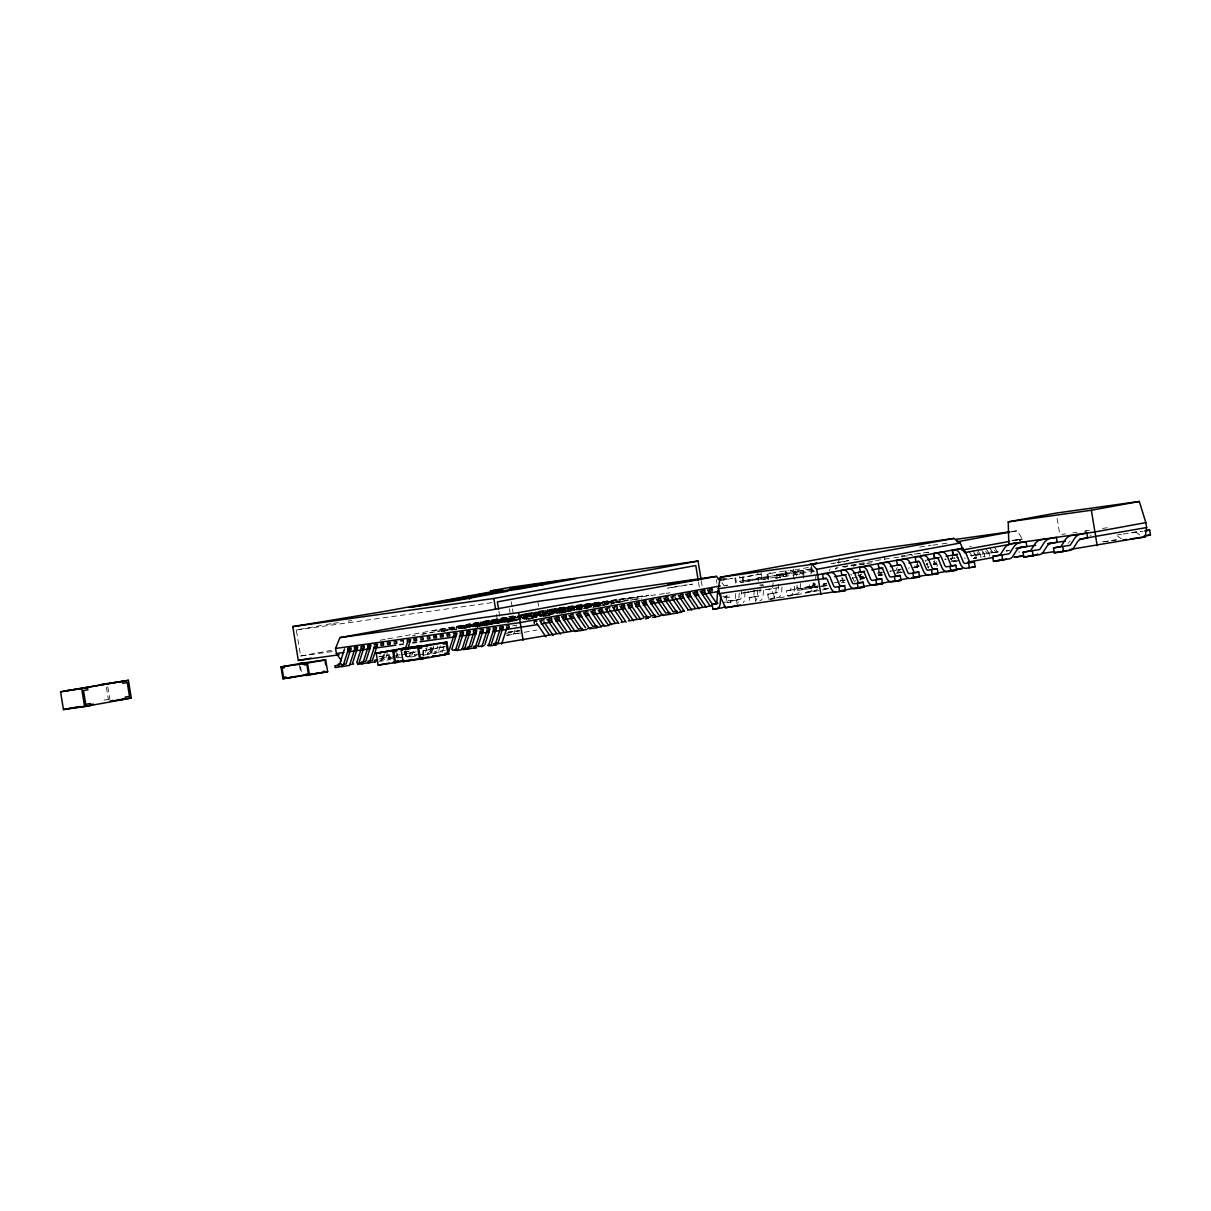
<?xml version="1.0" encoding="UTF-8"?>
<svg xmlns="http://www.w3.org/2000/svg" width="1211" height="1211" viewBox="0 0 1211 1211"><rect width="100%" height="100%" fill="white"/><g stroke="black" fill="none" stroke-linecap="round" stroke-linejoin="round"><path stroke-width="0.75" stroke-dasharray="5 3.75" d="M726.206 600.474L726.539 595.509M735.743 593.526L735.365 598.84A2.634 1.756 79.6 0 1 734.199 600.505L730.672 601.019L740.042 599.43A2.634 1.756 79.6 0 0 741.193 597.78L741.692 590.801M739.24 593.178L738.771 599.808A7.629 5.101 79.6 0 1 738.135 602.563M745.068 592.118L744.614 598.734A7.629 5.101 79.6 0 1 743.357 602.624M754.271 590.135L753.893 595.449A2.634 1.756 79.6 0 1 752.727 597.114L749.2 597.629L750.003 602.548M757.768 589.787L757.299 596.418A7.629 5.101 79.6 0 1 755.679 600.762M760.22 587.411L759.721 594.389A2.634 1.756 79.6 0 1 758.57 596.039L752.47 597.174M763.49 590.378L763.142 595.343A7.629 5.101 79.6 0 1 761.886 599.233M776.175 588.046L775.827 593.012A7.629 5.101 79.6 0 1 773.799 597.78M778.749 584.02L778.249 590.983A2.634 1.756 79.6 0 1 777.099 592.648L767.729 594.238L768.531 599.157L771.891 598.688A7.629 5.101 79.6 0 0 773.36 598.113M782.018 586.987L781.67 591.952A7.629 5.101 79.6 0 1 777.719 597.613L768.531 599.157M794.583 586.321L794.355 589.621A7.629 5.101 79.6 0 1 790.42 595.297L787.059 595.767L786.257 590.847L795.627 589.257A2.634 1.756 79.6 0 0 796.777 587.592L796.823 587.229M800.532 583.596L800.199 588.561A7.629 5.101 79.6 0 1 796.248 594.223L787.059 595.767M813.111 582.915L812.884 586.23A7.629 5.101 79.6 0 1 808.948 591.891L805.587 592.361L804.785 587.441L814.155 585.867A2.634 1.756 79.6 0 0 815.306 584.202L815.911 575.573M773.087 582.809L772.421 592.058A2.634 1.756 79.6 0 1 771.256 593.723L770.998 593.768M790.98 588.304L790.95 588.667A2.634 1.756 79.6 0 1 789.784 590.317L786.257 590.847M809.508 584.913L809.463 585.276A2.634 1.756 79.6 0 1 808.312 586.926L804.785 587.441M838.315 562.994L839.465 558.256M383.524 654.53L382.54 658.012L379.694 658.527M404.413 654.001L405.413 650.519M477.073 627.283L478.073 623.801M484.37 625.951L485.369 622.469M498.962 623.287L499.961 619.805M506.259 621.939L507.258 618.458M513.555 620.607L514.539 617.126M879.807 566.612L878.323 571.531A8.644 6.433 82 0 1 877.188 573.923M918.165 561.238L916.682 566.158A8.644 6.433 82 0 1 915.819 568.126M933.878 563.751L934.862 560.481M951.558 559.709L952.557 556.424M384.901 653.562L382.6 660.722L379.164 661.357M387.384 653.138L385.658 658.512L381.177 659.329L381.465 661.1L389.215 659.798L390.366 656.226M396.406 657.089L397.556 653.501M405.503 655.726L407.229 650.368M409.061 657.013L410.786 651.654M413.269 651.23L412.118 654.803L407.638 655.635L407.925 657.406M422.276 655.166L424.577 648.021M427.059 647.597L425.333 652.956L422.351 653.501M431.192 647.083L428.891 654.243L423.729 655.181M433.674 646.659L431.949 652.033L427.468 652.85L427.771 654.621L435.506 653.319L437.807 646.159M440.289 645.735L438.564 651.109L434.083 651.927L434.386 653.698L436.959 653.335M442.121 652.396L443.847 647.022M927.838 562.964L927.702 563.342A5.661 4.208 82 0 1 927.066 564.568M936.436 561.753L936.3 562.146A5.661 4.208 82 0 1 934.287 564.598L934.15 564.674M877.945 572.531L878.081 572.47A5.661 4.208 82 0 0 879.807 570.653M899.758 569.488L899.894 569.412A5.661 4.208 82 0 0 900.409 569.094M908.356 568.277L908.492 568.216A5.661 4.208 82 0 0 909.234 567.702M916.954 567.081L917.09 567.005A5.661 4.208 82 0 0 918.816 565.189M838.3 567.626L837.936 567.717A6.721 4.995 82 0 0 835.847 569.17M864.079 564.023L863.731 564.114A6.721 4.995 82 0 0 862.61 564.659M813.943 571.062L813.504 571.153A7.644 5.116 79.6 0 0 810.704 573.969M671.969 587.29L667.609 588.183L692.541 584.156L684.276 585.231M332.238 651.563L300.585 655.999L296.332 630.008L322.731 625.179M380.224 640.256L385.794 639.241M387.656 638.893L395.104 637.531M396.966 637.198L512.329 616.051M525.362 613.674L532.795 612.312M456.895 629.538L456.411 626.587L517.112 617.777M300.585 655.999L333.827 649.913M412.421 635.836L415.267 635.306M421.791 634.307L429.224 632.944M429.89 632.763L512.964 617.534M521.835 615.793L527.557 614.87L527.845 616.641L522.758 617.474M489.516 622.257L482.22 623.604L515.553 618.942M500.915 620.289L515.614 617.913M519.776 616.717L514.312 617.716L514.796 620.668M533.491 617.368L533.007 614.416L540.303 613.069L540.787 616.036M441.152 631.355L515.538 617.731M561.253 609.496L558.089 610.072L558.377 611.843M722.861 579.978L731.974 578.313M567.868 608.558L564.704 609.148L564.992 610.919M719.894 580.644L732.64 578.298M471.518 626.299L500.764 620.94M574.483 607.634L571.32 608.225L571.607 609.996M581.098 606.711L577.935 607.286L578.222 609.072M464.403 628.161L467.234 627.646M472.623 626.829L484.082 624.664L483.795 622.878M486.277 624.149L491.378 623.317L491.076 621.546M491.681 623.317L513.615 619.305L513.827 620.622L516.567 620.123M739.543 576.542L739.77 577.859L760.463 574.165L761.371 579.706M474.197 626.602L488.472 624.119M587.713 605.788L584.55 606.363L584.837 608.134M739.77 577.859L760.463 574.165M522.652 618.004L533.627 616.157M581.78 607.332L517.4 616.656M594.329 604.864L591.165 605.439L591.452 607.211M491.03 624.255L500.31 622.545M556.833 611.949L554.35 612.403L554.063 610.632M561.071 611.237L568.368 609.905L568.701 611.873M600.944 603.941L593.178 605.364L593.496 607.332M632.566 598.143L535.05 612.115M478.375 626.587L483.9 625.587M485.732 625.239L493.104 623.892M520.715 618.836L494.936 623.559L502.474 622.53M522.562 618.503L564.901 610.738M607.559 603.017L604.38 603.593L606.968 603.229M570.048 610.102L567.581 610.556L567.278 608.785M611.283 604.44L610.995 602.669L614.159 602.079M768.697 579.479L767.804 573.938L788.482 570.245M576.663 609.178L574.181 609.633L573.893 607.861M620.774 601.156L617.61 601.746L620.199 601.383L620.486 603.154M507.576 622.136L516.885 620.441M524.318 619.063L537.351 616.687M627.389 600.232L624.225 600.807L626.798 600.459M533.506 617.519L537.154 616.853M596.508 606.393L594.026 606.847L593.738 605.076M808.373 567.459L790.162 570.805L792.645 570.457L794.159 579.691M528.48 619.124L533.96 618.125M578.449 609.981L582.097 609.3L576.542 610.087M610.541 604.092L614.189 603.426L610.495 603.941M836.044 562.797L830.579 563.796L833.895 563.327M837.861 562.464L848.79 560.466M595.328 606.999L600.792 606L523.016 616.883M848.457 560.663L837.543 562.661L844.733 561.813M761.098 577.541L739.573 581.341L766.079 577.632M777.19 577.935L776.629 574.544L798.155 570.744L798.367 572.061L777.674 575.755L798.367 572.061M1011.669 531.78L1017.149 530.781L1022.372 539.031L1015.045 540.363M812.233 569.17L799.82 571.304L800.032 572.621L802.53 572.273L803.726 579.66M723.83 585.882L727.493 585.201L723.815 585.715M758.343 581.386L757.783 577.995L784.289 574.286L762.763 578.086L762.975 579.403L783.668 575.725L781.186 576.073L780.974 574.756M800.032 572.621L818.242 569.291M512.753 625.815L516.461 625.148L513.827 633.958L506.304 635.139M775.479 578.207L814.397 571.077M842.659 566.718L857.327 564.023M859.159 563.69L873.827 561.011M875.659 560.678L883.001 559.331M850.864 565.87L852.362 565.598M859.462 564.674L860.96 564.387M760.705 585.882L763.626 585.352M508.242 632.505L519.201 630.507L504.533 632.551M378.771 656.846L381.616 656.332L378.922 656.71M386.067 655.514L388.913 654.984L382.01 656.074L382.298 657.845L389.836 656.68M403.899 652.078L410.801 650.988L407.956 651.503M506.016 633.368L512.919 632.278L510.073 632.793M1015.757 539.955L1017.618 539.637A6.721 4.995 82 0 1 1020.434 540.515M411.71 652.668L404.186 653.849M423.456 650.519L426.302 649.989M433.599 648.657L426.075 649.838L425.772 648.067M440.895 647.325L433.356 648.506L433.069 646.719M379.558 658.845L390.653 656.816M392.5 656.483L416.539 652.078M423.941 650.716L444.27 646.992M507.137 635.472L536.715 630.053M743.342 592.875L748.807 591.876M750.623 591.543L757.904 590.211M757.571 590.408L744.826 592.739L744.614 591.422M392.273 657.588L387.792 658.406L388.08 660.177L390.669 659.813M395.906 657.21L398.888 656.665M1089.34 530.267L1083.043 531.417L1086.645 530.918M770.166 588.955L741.526 593.208M768.016 589.5L771.664 588.834M773.481 588.501L778.945 587.502M418.734 653.879L414.253 654.697L414.54 656.468M445.179 650.186L440.698 651.003L440.986 652.774M410.499 657.043L415.676 656.09M857.963 575.452L860.885 574.877A5.661 4.208 82 0 0 861.384 574.559M959.036 560.36L950.68 561.707L955.055 560.905L954.571 557.953L950.408 558.725L958.552 557.393M882.849 575.043L878.883 575.603L878.399 572.652L881.184 572.137M973.311 558.483L976.217 557.953L975.733 554.986L971.419 555.743A5.661 4.208 82 0 1 970.283 555.395M973.856 554.002A5.661 4.208 82 0 0 976.051 555.092L984.331 553.79L984.815 556.742L980.849 557.302L980.365 554.35M976.202 555.107L984.331 553.79M852.135 578.237L857.615 577.238M859.447 576.905L863.095 576.239M877.703 573.56L883.167 572.561M890.479 571.214L901.423 569.215M914.093 565.946A8.644 6.433 82 0 0 916.288 566.521L919.21 565.991M984.8 553.911L992.929 552.594L984.649 553.896A5.661 4.208 82 0 1 982.212 552.549M990.568 551.081A5.661 4.208 82 0 0 993.247 552.685L997.561 551.944M749.2 597.629L758.313 596.1M767.729 594.238L776.841 592.709M827.991 588.395A7.629 5.101 79.6 0 1 827.476 588.501L824.116 588.97L823.313 584.05L826.22 583.52M839.874 581.068L844.748 580.13A8.644 6.433 82 0 1 844.249 580.266M993.398 552.7L1001.527 551.383M733.942 600.565L739.785 599.49M789.527 590.378L795.37 589.318M798.518 588.879L817.758 586.079L798.518 588.879L797.913 585.185M808.055 586.987L813.898 585.912M827.068 585.17L823.389 585.685L823.177 584.368L825.917 583.869M912.791 567.838L919.543 566.778M936.406 563.584L933.484 564.114L937.45 563.569M1005.963 550.944L1010.125 550.188M727.266 602.745L730.702 602.109M933.953 564.871L936.739 564.371M796.989 585.276L797.822 590.378L827.052 585.019M878.883 575.603L881.805 575.074M821.633 586.714L827.113 585.715M896.079 573.197L904.42 571.834L900.454 572.394A8.644 6.433 82 0 0 900.863 572.213M805.587 592.361L814.776 590.832A7.629 5.101 79.6 0 0 817.47 589.046M824.116 588.97L828.491 588.168M770.135 599.536L777.583 598.173M779.445 597.84L820.392 590.332M822.254 589.999L827.84 588.97M1107.52 541.12L1104.22 541.726A8.25 6.131 82 0 1 1100.103 540.59M674.724 586.805L681.082 585.73M326.243 624.528L331.708 623.68M333.525 623.393L340.806 622.257M348.087 621.137L351.735 620.562M296.332 630.008L491.787 602.654M1011.548 531.568L1017.149 530.781M919.633 547.039L930.805 545.465M932.682 545.207L940.13 544.163M941.991 543.906L947.592 543.118M853.906 559.739L861.142 558.725M721.484 579.07L726.903 578.313M767.804 573.938L770.287 573.59L770.06 572.258M901.347 555.97L905.026 555.455M906.872 555.198L912.413 554.411M914.26 554.154L921.647 553.124M923.478 552.867L929.019 552.095M1012.063 540.469L1022.372 539.031M810.795 568.973L794.84 571.214L795.4 574.604M884.484 559.134L891.977 558.074M893.854 557.817L899.47 557.03M901.347 556.772L908.84 555.713M1102.51 528.42L1107.354 527.739M1061.729 534.399L1065.468 533.869M1072.946 532.825L1076.685 532.31M776.629 574.544L803.135 570.835L804.361 577.98M842.689 566.945L864.836 563.857M866.682 563.599L872.208 562.812M803.559 573.06L800.819 573.484A7.644 5.116 79.6 0 0 798.624 575.164M797.716 574.135L794.976 574.544A7.644 5.116 79.6 0 0 793.568 575.346M762.975 579.403L765.473 579.055M551.096 609.178L648.612 595.207L554.699 608.346L555.425 612.781M782.715 576.784L785.031 576.451M664.4 593.587L538.653 611.298L539.379 615.718M666.262 593.329L669.986 592.815M779.203 577.526L776.448 577.935A7.644 5.116 79.6 0 0 775.963 578.131M521.805 614.34L613.871 601.458L520.034 614.9M554.638 610.42L641.527 598.219M513.918 616.142L506.561 617.171L507.288 621.606M521.29 615.112L600.474 604.032M610.995 602.669L613.583 602.306M515.841 616.187L499.265 618.503L499.749 621.455M517.672 615.93L632.384 599.808M634.231 599.551L641.633 598.506M515.492 616.611L487.866 620.486L488.593 624.906M517.324 616.354L614.371 602.715M616.217 602.442L619.926 601.928M533.007 614.416L610.783 603.532M618.185 602.488L623.741 601.716M515.553 616.914L480.57 621.818L481.236 625.179M608.3 604.35L474.47 623.044L474.954 625.996M599.49 605.803L467.174 624.392L467.658 627.343M601.337 605.545L606.893 604.758M495.511 620.607L498.372 620.214L498.675 621.985M518.944 617.519L557.62 612.1M456.411 626.587L515.719 618.215M522.698 617.307L591.649 607.589M439.729 629.296L517.067 618.473M518.898 618.215L574.695 610.344M473.622 624.619L476.498 624.225L476.786 625.996M522.955 617.898L574.801 610.647M1131.634 532.568L1140.641 531.311M432.433 630.643L515.296 619.033M1117.874 534.778L1121.477 534.278M1123.278 534.021L1143.093 531.251M459.03 627.298L461.906 626.889L462.193 628.66M520.548 618.609L468.808 626.163L520.669 618.912M522.395 618.352L557.59 613.432M559.437 613.175L566.839 612.13L561.404 613.205L560.678 609.708M759.706 585.08L763.021 584.61M975.733 554.986L971.767 555.546L972.251 558.498L976.217 557.953M1006.159 550.733L1008.808 550.369M451.733 628.63L454.609 628.237L454.897 630.008M522.516 618.654L550.294 614.764M493.573 622.817L495.829 622.499L495.526 620.728M542.71 616.066L546.403 615.551M444.452 629.962L447.313 629.569M465.357 627.041L520.897 619.26M522.758 619.003L541.272 616.414M543.118 616.142L548.371 615.597M437.156 631.309L440.017 630.901M459.908 628.115L517.309 620.077M524.726 619.033L533.975 617.746M545.086 616.187L550.642 615.415M429.86 632.642L432.721 632.233M441.364 631.082L470.988 626.935M472.85 626.677L493.21 623.832M504.321 622.272L517.294 620.456M526.543 619.154L534.066 617.973M422.563 633.974L425.439 633.58M528.617 619.048L532.325 618.533M443.332 631.128L450.734 630.083M452.596 629.826L456.29 629.311M463.707 628.267L467.401 627.752M474.818 626.723L484.067 625.421M485.929 625.164L489.622 624.649M508.136 622.045L511.844 621.531M479.056 626.435L475.393 626.95L475.181 625.633M916.288 566.521L918.937 566.158M914.441 567.308L918.165 566.793M933.075 564.704L936.814 564.175M953.587 561.828L957.311 561.314M878.399 572.652L881.048 572.288M895.595 570.245L899.561 569.685L900.045 572.636L897.412 573.015M914.108 567.656L916.757 567.278M1116.224 539.758L1110.82 540.515L1110.29 537.245M1103.872 541.771L1111.426 540.727M1112.879 540.515L1116.481 540.015M722.8 596.69L728.295 595.918L725.556 596.433L725.783 597.75L729.431 597.084L723.936 597.84M859.795 577.556L863.519 577.041M878.429 574.953L882.168 574.438M897.079 572.349L900.802 571.819M845.111 580.205L840.283 580.826A8.644 6.433 82 0 0 843.068 578.298M865.653 577.45L861.687 578.01L861.203 575.058M823.313 584.05L826.583 583.596M859.522 579.161L865.017 578.389M823.177 584.368L826.856 583.853M834.182 582.824L839.692 582.052M860.446 579.146L864.109 578.631M841.282 582.9L844.945 582.385M797.822 590.378L817.985 587.396L814.322 588.062L813.489 582.975M727.841 600.701L730.415 600.338L731.202 604.304M520.215 630.946L513.313 632.036L513.6 633.807L518.278 633.141M724.133 602.382L728.189 601.806L728.477 603.578M814.776 590.832L811.415 591.301L810.613 586.381M796.248 594.223L792.902 594.692L792.085 589.772M440.653 647.158L445.345 646.507M416.16 651.851L411.483 652.502L411.195 650.731M400.008 654.742L396.89 655.181L396.602 653.41M379.8 660.328L417.023 655.121M418.885 654.863L443.075 651.473M103.979 700.094L111.034 699.11M1021.584 539.077L1019.723 539.395L1020.207 542.346M1012.623 540.333L1012.986 540.288A6.721 4.995 82 0 1 1014.228 540.394M969.648 546.343L969.996 546.297A6.721 4.995 82 0 1 971.237 546.418M926.657 552.367L927.02 552.307A6.721 4.995 82 0 1 928.655 552.549M918.059 553.563L918.422 553.518A6.721 4.995 82 0 1 920.844 554.138M997.364 552.14L997.213 552.14A5.661 4.208 82 0 1 994.549 550.536L994.292 550.218M988.766 553.351L988.615 553.336A5.661 4.208 82 0 1 985.951 551.732L985.693 551.414M980.168 554.547L980.017 554.547A5.661 4.208 82 0 1 977.353 552.943L977.095 552.625M954.374 558.165L954.238 558.15A5.661 4.208 82 0 1 952.028 557.06M945.64 559.361L945.791 559.361A5.661 4.208 82 0 1 944.489 558.998M1135.812 531.992L1139.733 535.035M1117.314 535.777L1119.918 537.82A8.25 6.131 82 0 0 1121.583 538.744M721.817 582.718L723.981 585.261M577.057 607.271L579.282 610.238M563.842 609.133L566.052 612.085M557.227 610.056L559.452 613.008M994.443 547.478L997.395 551.58A8.644 6.433 82 0 0 998.076 552.413M989.811 548.129L992.778 552.216A8.644 6.433 82 0 0 994.609 554.063M985.845 548.674L988.797 552.776A8.644 6.433 82 0 0 991.476 555.122M981.213 549.325L984.18 553.427A8.644 6.433 82 0 0 986.844 555.773M977.247 549.885L980.199 553.987A8.644 6.433 82 0 0 985.073 556.893M972.615 550.536L975.582 554.623A8.644 6.433 82 0 0 978.246 556.969M968.649 551.081L971.616 555.183A8.644 6.433 82 0 0 976.475 558.104M926.612 563.524L928.519 568.171M854.406 581.749L852.362 577.42A2.634 1.756 79.6 0 1 852.256 577.889M537.745 601.398L538.698 606.227M1057.097 518.49L1059.867 534.656M988.963 553.139L989.448 556.091M884.333 556.273L884.893 559.664M859.81 575.225L860.643 580.311M858.311 571.774L859.22 577.314M842.72 577.617L843.552 582.703M841.827 577.859L842.432 581.552M814.413 582.885L815.018 586.578M811.461 565.688L812.853 574.165M810.855 567.111L812.066 574.498M801.258 588.379L801.47 589.696M795.884 572.409L796.49 576.103M793.25 569.019L794.371 575.8M786 570.593L786.908 576.133M785.243 571.092L786.075 576.179M779.945 574.09L780.156 575.407M773.557 593.163L774.374 598.083M767.032 574.423L767.865 579.509M761.068 572.742L762.188 579.524M757.753 573.197L757.98 574.514M755.028 596.554L755.846 601.473M742.858 576.073L743.978 582.854M742.252 577.511L743.16 583.051M735.607 577.647L737.121 586.881M734.85 578.147L735.955 584.928M736.5 599.96L737.317 604.879M716.352 579.781L716.912 583.172M701.275 580.659L702.441 587.789M698.52 582.234L699.428 587.804M600.353 604.153L600.641 605.924M597.765 604.516L598.067 606.287M587.123 606L587.411 607.786M580.508 606.938L580.796 608.709M556.833 613.084L556.349 610.132L549.052 611.479L549.537 614.431M551.474 610.995L551.762 612.766M547.402 609.693L548.129 614.113M539.637 611.055L540.469 616.111M531.357 612.63L532.083 617.065M526.331 617.489L526.664 619.457M524.711 615.385L524.999 617.156M511.299 601.776L512.177 607.12M512.465 608.906L513.343 614.249M513.631 616.036L514.508 621.379M512.662 615.945L513.388 620.365M509.422 608.694L510.951 617.988M510.119 618.064L510.406 619.835M508.211 618.957L508.681 621.909M505.668 618.882L505.956 620.653M502.822 619.396L503.11 621.167M498.902 611.146L500.718 622.287M496.434 614.507L497.903 623.423M497.1 621.606L497.312 622.938M488.245 622.076L488.533 623.847M477.346 626.163L477.664 628.131M473.652 624.74L473.94 626.511M469.202 625.557L469.49 627.328M466.356 626.072L466.644 627.843M463.707 625.254L464.191 628.206M451.764 628.751L452.051 630.522M444.467 630.083L444.755 631.854M430.949 647.794L432.07 654.576M430.011 647.734L431.207 655.121M422.79 650.67L423.623 655.756M406.003 651.291L407.123 658.073M405.064 651.23L406.26 658.617M389.306 654.742L389.594 656.513M300.54 666.61L301.751 673.997M299.48 665.248L300.858 673.74M107.809 686.819L109.853 699.216M106.386 687.227L108.354 699.292M780.474 578.086A7.644 5.116 79.6 0 1 780.883 577.677M924.947 560.663A2.649 1.771 79.6 0 1 925.734 561.495M761.522 599.702A7.629 5.101 79.6 0 1 759.706 600.898M835.348 568.913A7.644 5.116 79.6 0 1 836.468 567.49M829.232 570.578A7.644 5.116 79.6 0 1 830.216 568.973M853.588 566.112A7.644 5.116 79.6 0 1 854.588 564.508M855.375 580.508A7.629 5.101 79.6 0 1 855.133 581.144M850.652 574.15A2.649 1.771 79.6 0 1 851.742 575.301M899.304 569.094A8.644 6.433 82 0 1 897.381 572.061M897.275 567.611A5.661 4.208 82 0 1 896.246 569.321M965.258 558.498A8.644 6.433 82 0 1 964.44 557.923M890.509 570.79A8.644 6.433 82 0 1 890.024 571.728M955.101 558.422A8.644 6.433 82 0 1 954.419 557.59M881.911 572.001A8.644 6.433 82 0 1 879.05 575.255M946.154 559.225A8.644 6.433 82 0 1 945.821 558.801M954.646 561.162A8.644 6.433 82 0 1 952.028 560.345M951.619 560.087A8.644 6.433 82 0 1 950.468 559.073M1006.674 551.202A8.644 6.433 82 0 1 1006.326 550.808M929.049 566.264A8.644 6.433 82 0 1 927.793 567.808M861.127 573.938A8.644 6.433 82 0 1 859.689 576.724M862.989 576.875A8.644 6.433 82 0 1 861.445 577.859M853.664 566.127A6.721 4.995 82 0 1 855.133 565.31M937.011 563.524A8.644 6.433 82 0 1 933.272 561.48M909.824 554.714A6.721 4.995 82 0 1 912.64 555.592M918.937 565.749A8.644 6.433 82 0 1 916.833 564.598M927.974 564.659A8.644 6.433 82 0 1 926.233 563.963M926.491 560.89A5.661 4.208 82 0 1 925.764 560.163M1019.465 552.08A8.644 6.433 82 0 1 1018.572 551.974M937.904 564.614A8.644 6.433 82 0 1 936.739 566.264M844.748 567.626A6.721 4.995 82 0 1 846.141 566.657M1090.097 535.186A9.597 7.13 82 0 1 1091.308 535.111M1007.749 551.172A9.597 7.13 82 0 1 1008.036 550.823M1068.041 543.406A9.597 7.13 82 0 1 1068.586 542.649M1069.207 541.998A9.597 7.13 82 0 1 1070.221 541.196M758.828 579.206L740.617 582.536L761.31 578.858L758.828 579.206"/><path stroke-width="1.5" d="M720.817 594.919L720.242 603.199A7.629 5.101 79.6 0 1 716.306 608.861L712.946 609.33L712.144 604.41L717.972 603.35M1069.464 549.552L1145.106 536.897L1146.635 527.542L1145.833 522.622L1139.309 501.46L1056.174 513.086L1008.233 521.865L1008.808 544.011L1094.774 531.977L1145.833 522.622M835.787 591.634L725.48 607.725L719.092 593.602L718.29 588.682L720.273 577.238L861.929 551.293L953.708 538.441L960.323 543.012L963.623 551.414M344.545 648.899L339.368 664.99L334.887 665.808L335.175 667.579L342.925 666.277L348.102 650.186M351.16 647.961L345.983 664.067L341.502 664.884L341.79 666.655L349.54 665.354L354.717 649.247M352.598 663.144L357.775 647.037M356.73 662.629L361.332 648.324M359.213 662.22L364.39 646.114M367.932 647.401L362.755 663.492L357.593 664.445M370.99 645.191L365.813 661.282L361.347 662.114M374.547 646.477L369.37 662.568L361.635 663.885M377.605 644.267L372.428 660.358L367.962 661.176L368.25 662.947L375.985 661.645M405.322 649.005L407.623 641.845L407.229 639.983L409.802 639.62L410.105 641.391L407.517 641.754M407.804 648.581L410.68 639.635M448.736 651.473L453.913 635.366M451.794 649.247L456.971 633.156M455.351 650.534L460.528 634.443M458.409 648.324L463.586 632.233M467.143 633.52L461.966 649.611L456.804 650.564M465.024 647.401L470.201 631.309M469.157 646.901L473.758 632.596M476.816 630.386L471.639 646.477L467.158 647.295L467.446 649.066L475.196 647.764L480.358 631.673M483.416 629.448L478.254 645.554L473.773 646.371L474.061 648.142L476.634 647.779M481.796 646.841L486.973 630.734M484.854 644.63L490.031 628.524M488.411 645.917L493.588 629.811M491.469 643.707L496.646 627.601M495.602 643.192L500.204 628.887M503.261 626.677L498.084 642.769L493.604 643.601L493.906 645.372L496.48 645.009M501.642 644.055L506.819 627.964M341.411 660.858L336.386 653.501L335.553 648.445L339.897 637.637L537.745 601.398L716.428 576.391L719.667 580.19M339.262 654.742L298.315 660.464L292.774 626.602L383.842 611.525L502.732 589.742L490.455 590.907L508.968 587.517L698.051 561.056L700.972 578.873M292.774 626.602L493.816 598.476L698.051 561.056M60.55 691.829L128.396 680.31L131.303 698.036L84.619 706.588L63.456 709.54L60.55 691.829L128.396 680.31M339.897 637.637L518.58 612.63L716.428 576.391M1008.233 521.865L1091.368 510.24L1139.309 501.46M718.184 579.448L721.817 578.782M720.273 577.238L812.036 564.402L953.708 538.441M298.315 660.464L311.076 658.133M956.902 541.817L1009.853 532.113M720.273 585.927L519.897 622.636L335.553 648.445M299.193 663.552L325.698 659.844L327.651 671.727L282.935 678.765L280.997 666.898L302.508 663.098L302.72 664.415M812.036 564.402L816.683 569.321L960.323 543.012M325.698 659.844L304.188 663.643L304.4 664.96L306.883 664.612L308.396 673.846L305.914 674.194L306.126 675.526L324.336 672.181L324.124 670.864M536.912 621.107L534.066 621.621L534.354 623.393M544.208 619.76L541.362 620.289L541.65 622.06M573.378 614.416L570.532 614.946L570.835 616.717L573.681 616.187M580.674 613.084L577.829 613.599L578.116 615.37L580.962 614.855M587.971 611.752L585.125 612.266L585.413 614.038L588.258 613.523M595.267 610.405L592.421 610.934L592.709 612.705L595.555 612.176M602.563 609.072L599.717 609.602L600.005 611.373L602.851 610.844M609.86 607.74L607.014 608.255L607.301 610.026M646.326 601.065L643.48 601.579L643.768 603.35L646.613 602.836M653.622 599.717L650.776 600.247L651.064 602.018L653.91 601.489M660.918 598.385L658.073 598.9L658.36 600.671L661.206 600.156M668.215 597.053L665.369 597.568L665.656 599.339L668.502 598.824M675.511 595.706L672.665 596.236L672.953 598.007M63.456 709.54L80.35 706.452M89.553 704.757L93.247 704.091M380.087 653.895L379.876 652.578L396.375 650.262L396.602 651.594L393.863 652.093L395.361 661.327L398.101 660.828L398.328 662.145L378.165 665.127L376.212 653.244L405.458 647.9M376.212 653.244L421.958 645.584L401.795 648.566L402.022 649.883M537.427 624.634L492.801 631.597M541.135 623.953L552.261 621.924M555.985 621.243L559.694 620.562M563.403 619.881L574.529 617.837M578.237 617.156L581.946 616.475M585.67 615.793L589.379 615.127M593.087 614.446L624.619 608.664M628.342 607.983L632.051 607.301M635.76 606.62L639.469 605.939M643.177 605.258L646.886 604.592M650.595 603.911L683.988 597.795M687.712 597.114L691.42 596.433M695.129 595.751L698.838 595.07M702.547 594.389L719.243 591.331M404.822 649.081L421.322 646.78L421.549 648.097L418.794 648.596L420.308 657.83L423.048 657.331L423.275 658.648L403.112 661.63L401.159 649.762L430.405 644.403M417.674 647.446L446.904 642.087L448.857 653.97L419.611 659.314L417.674 647.446L401.159 649.762M341.093 663.583L338.247 664.097L338.535 665.868M961.988 550.097L1009.55 541.378M377.56 659.707L374.562 660.252L374.865 662.023M1016.74 542.906L1009.883 544.178A14.593 10.838 82 0 0 1004.661 547.947L1000.558 554.35A3.255 2.422 82 0 1 999.393 555.198L992.657 556.439L993.459 561.359L1009.323 558.861A8.25 6.131 82 0 0 1012.835 556.318L1016.468 550.627A9.597 7.13 82 0 1 1020.555 547.675L1026.807 546.524L1025.989 541.605L1019.147 542.876A14.593 10.838 82 0 0 1013.925 546.645L1009.823 553.064A3.255 2.422 82 0 1 1008.657 553.896L992.657 556.439M964.289 552.7L1010.035 544.329M826.235 578.268L719.092 593.602M834.591 576.739L846.232 574.604M853.24 573.318L864.76 571.214M871.769 569.927L882.895 567.883M890.312 566.521L899.576 564.826M908.84 563.13L918.877 561.298M927.369 559.739L939.161 557.575M946.048 556.318L957.689 554.184M282.935 678.765L295.681 676.434M1047.152 538.638L1040.31 539.924A14.593 10.838 82 0 0 1035.087 543.694L1030.985 550.097A3.255 2.422 82 0 1 1029.819 550.944L1023.083 552.186L1023.885 557.105L1039.749 554.593A8.25 6.131 82 0 0 1043.261 552.049L1046.879 546.373A9.597 7.13 82 0 1 1050.981 543.421L1057.218 542.271L1056.416 537.351L1049.559 538.623A14.593 10.838 82 0 0 1044.351 542.392L1040.234 548.795A3.255 2.422 82 0 1 1039.068 549.643L1023.083 552.186M304.461 674.966L286.25 678.296L286.038 676.979L283.541 677.327L282.042 668.094L284.524 667.745L284.297 666.428M1077.578 534.384L1070.721 535.656A14.593 10.838 82 0 0 1065.513 539.425L1061.396 545.843A3.255 2.422 82 0 1 1060.23 546.676L1053.494 547.917L1054.312 552.837L1070.161 550.339A8.25 6.131 82 0 0 1073.688 547.796L1077.306 542.104A9.597 7.13 82 0 1 1081.393 539.152M378.165 665.127L389.125 663.113M392.788 662.447L403.747 660.434M1015.923 548.326L1022.175 547.175M463.404 649.641L468.581 648.687M412.936 659.465L394.665 662.811L392.727 650.943M403.112 661.63L421.383 658.284M425.031 657.618L428.694 656.937M489.865 645.932L495.027 644.979M1047.909 543.769L1052.601 542.922M497.055 643.919L576.724 630.447M587.819 628.418L591.513 627.737M600.762 626.042L604.456 625.376M608.164 624.694L617.398 622.999M621.107 622.318L624.8 621.652M628.494 620.971L643.298 618.261M646.992 617.58L650.685 616.899M659.934 615.203L663.628 614.537M680.264 611.479L683.973 610.813M687.666 610.132L711.705 605.727M645.402 618.791L648.248 618.276M652.699 617.459L655.545 616.944L655.242 615.173L651.185 615.733L641.906 601.988M1079.894 539.228L1087.645 538.017L1086.842 533.082L1079.985 534.369A14.593 10.838 82 0 0 1074.763 538.138L1070.66 544.541A3.255 2.422 82 0 1 1069.495 545.389L1053.494 547.917M1146.635 527.542L1079.924 539.092M967.756 562.131L993.308 557.454M712.946 609.33L722.15 607.801A7.629 5.101 79.6 0 0 724.829 606.015M838.814 586.699L844.657 585.624L845.46 590.544L836.271 592.088A7.629 5.101 79.6 0 1 830.685 587.759L827.491 580.008A2.649 1.771 79.6 0 0 825.554 578.48L823.313 578.797L822.511 573.878L825.266 573.53A7.644 5.116 79.6 0 1 830.035 577.253L833.652 585.897A2.634 1.756 79.6 0 0 835.287 587.168L838.814 586.699L839.632 591.619M857.343 583.308L863.186 582.234L863.988 587.153L854.799 588.697A7.629 5.101 79.6 0 1 849.214 584.368L846.02 576.618A2.649 1.771 79.6 0 0 844.067 575.089L841.842 575.407L841.039 570.487L843.795 570.124A7.644 5.116 79.6 0 1 848.563 573.863L852.181 582.506A2.634 1.756 79.6 0 0 853.8 583.778L857.343 583.308L858.16 588.228M875.871 579.902L881.714 578.843L882.516 583.763L873.328 585.307A7.629 5.101 79.6 0 1 867.742 580.962L864.548 573.212A2.649 1.771 79.6 0 0 862.595 571.698L860.37 572.016L859.568 567.081L862.323 566.733A7.644 5.116 79.6 0 1 867.091 570.457L870.694 579.115A2.634 1.756 79.6 0 0 872.329 580.387L875.871 579.902L876.688 584.837M894.399 576.512L900.242 575.452L901.045 580.372L891.856 581.901A7.629 5.101 79.6 0 1 886.27 577.571L883.076 569.821A2.649 1.771 79.6 0 0 881.124 568.307L878.898 568.61L878.096 563.69L880.851 563.342A7.644 5.116 79.6 0 1 885.619 567.066L889.222 575.725A2.634 1.756 79.6 0 0 890.857 576.996L894.399 576.512L895.217 581.431M912.927 573.121L918.771 572.046L919.573 576.981L910.384 578.51A7.629 5.101 79.6 0 1 904.799 574.181L901.605 566.43A2.649 1.771 79.6 0 0 899.652 564.916L897.427 565.219L896.624 560.299L899.379 559.951A7.644 5.116 79.6 0 1 904.148 563.675L907.75 572.334A2.634 1.756 79.6 0 0 909.385 573.59L912.927 573.121L913.745 578.041M931.456 569.73L937.299 568.655L938.101 573.575L928.913 575.119A7.629 5.101 79.6 0 1 923.327 570.79L920.133 563.039A2.649 1.771 79.6 0 0 918.18 561.51L915.955 561.828L915.153 556.909L917.908 556.56A7.644 5.116 79.6 0 1 922.676 560.284L926.279 568.928A2.634 1.756 79.6 0 0 927.914 570.199L931.456 569.73L932.273 574.65M949.984 566.339L955.827 565.265L956.629 570.184L947.441 571.728A7.629 5.101 79.6 0 1 941.855 567.399L938.661 559.649A2.649 1.771 79.6 0 0 936.708 558.12L934.483 558.438L933.681 553.518L936.436 553.155A7.644 5.116 79.6 0 1 941.204 556.878L944.807 565.537A2.634 1.756 79.6 0 0 946.442 566.809L949.984 566.339L950.786 571.259M968.512 562.933L974.355 561.874L975.158 566.793L965.969 568.337A7.629 5.101 79.6 0 1 960.384 563.993L957.19 556.243A2.649 1.771 79.6 0 0 955.237 554.729L953.012 555.047L952.209 550.112L954.964 549.764A7.644 5.116 79.6 0 1 959.733 553.488L963.335 562.146A2.634 1.756 79.6 0 0 964.97 563.418L968.512 562.933L969.315 567.868M725.48 607.725L740.36 605M1144.728 530.948L1149.648 530.055L1150.45 534.974L1143.85 536.185M1023.265 555.622L1014.046 557.302L1023.28 556.016M993.459 561.359L1000.059 560.148A8.25 6.131 82 0 0 1000.407 560.072M998.091 560.708L1004.691 559.497A8.25 6.131 82 0 0 1006.341 558.861M1023.885 557.105L1030.485 555.894A8.25 6.131 82 0 0 1032.135 555.244M839.511 590.953L856.253 587.895M859.977 587.214L895.338 580.735M899.062 580.054L908.371 578.343M912.095 577.662L928.837 574.589M932.561 573.908L962.336 568.459L956.72 569.246M1028.517 556.455L1035.117 555.244M1054.312 552.837L1060.912 551.641M1058.929 552.201L1065.529 550.99A8.25 6.131 82 0 0 1067.179 550.339M469.02 596.539L441.455 601.473L475.045 596.872L409.273 607.362L452.021 601.383L507.621 591.195L469.02 596.539L469.459 599.173M955.63 539.395L1009.686 531.826M961.292 548.371L963.078 548.129L817.486 574.801L718.29 588.682M958.052 549.052L960.792 548.704A7.644 5.116 79.6 0 1 965.561 552.428L969.178 561.071A2.634 1.756 79.6 0 0 970.813 562.343L974.355 561.874M939.524 552.443L942.264 552.095A7.644 5.116 79.6 0 1 947.032 555.819L950.65 564.477A2.634 1.756 79.6 0 0 952.285 565.734L955.827 565.265M920.996 555.834L923.736 555.486A7.644 5.116 79.6 0 1 928.504 559.21L932.122 567.868A2.634 1.756 79.6 0 0 933.757 569.14L937.299 568.655M902.467 559.225L905.207 558.876A7.644 5.116 79.6 0 1 909.976 562.6L913.594 571.259A2.634 1.756 79.6 0 0 915.228 572.531L918.771 572.046M883.939 562.631L886.679 562.267A7.644 5.116 79.6 0 1 891.447 565.991L895.065 574.65A2.634 1.756 79.6 0 0 896.7 575.921L900.242 575.452M865.411 566.021L868.151 565.673A7.644 5.116 79.6 0 1 872.919 569.397L876.537 578.041A2.634 1.756 79.6 0 0 878.172 579.312L881.714 578.843M846.883 569.412L849.622 569.064A7.644 5.116 79.6 0 1 854.406 572.788L858.009 581.447A2.634 1.756 79.6 0 0 859.643 582.703L863.186 582.234M828.354 572.803L831.109 572.455A7.644 5.116 79.6 0 1 835.878 576.179L839.48 584.837A2.634 1.756 79.6 0 0 841.115 586.109L844.657 585.624M1018.905 547.629L1035.617 545.298M1047.969 543.572L1065.347 541.135M1146.045 530.554L1149.648 530.055M1145.046 535.731L1150.45 534.974M374.169 644.615L376.742 644.252L377.03 646.023L374.456 646.386M393.999 641.83L396.587 641.467L396.875 643.238L394.286 643.601M400.614 640.907L403.202 640.543L403.49 642.314M420.459 638.136L423.033 637.773L423.32 639.544L420.747 639.908M427.074 637.198L429.648 636.85L429.935 638.621L427.362 638.984M453.519 633.504L456.108 633.141L456.396 634.912L453.807 635.275M479.98 629.796L482.553 629.432L482.841 631.219L480.267 631.567M486.595 628.872L489.168 628.509L489.456 630.28L486.883 630.643M506.425 626.102L509.014 625.739L509.301 627.51L506.713 627.873M1122.945 540L1126.639 539.485M1130.332 538.956L1145.106 536.897M101.406 684.351L122.568 681.384L122.886 683.352L127.261 682.55L129.516 696.325L125.142 697.127L125.46 699.095L111.351 701.078M1041.763 553.427L1054.69 551.626M66.393 690.754L87.555 687.803L87.873 689.77L83.498 690.573L85.754 704.348L90.129 703.546L90.447 705.513L69.284 708.48M336.386 653.501L343.833 652.457M347.557 651.927L369.9 648.808M373.624 648.279L395.967 645.16M399.691 644.63L403.414 644.116M412.724 642.814L416.448 642.284M420.172 641.769L455.563 636.819M459.287 636.29L476.044 633.943M479.768 633.429L489.077 632.127M971.797 567.263L975.158 566.793M712.144 604.41L715.671 603.895A2.634 1.756 79.6 0 0 716.836 602.245L717.502 592.981A7.644 5.116 79.6 0 1 718.683 589.818M956.629 570.184L953.269 570.653A7.629 5.101 79.6 0 1 951.15 570.32M446.904 642.087L426.741 645.069L426.953 646.386M938.101 573.575L934.741 574.044A7.629 5.101 79.6 0 1 932.107 573.439M919.573 576.981L916.212 577.45A7.629 5.101 79.6 0 1 914.093 577.102M280.997 666.898L307.488 663.189L309.441 675.057M901.045 580.372L897.684 580.841A7.629 5.101 79.6 0 1 896.095 580.705M647.961 616.505L643.889 617.08L634.609 603.32M882.516 583.763L879.156 584.232A7.629 5.101 79.6 0 1 878.641 584.262M681.869 612.115L677.191 612.766L667.912 599.021M863.988 587.153L860.627 587.623A7.629 5.101 79.6 0 1 859.038 587.486M659.995 616.127L655.302 616.777L646.023 603.033M845.46 590.544L842.099 591.013A7.629 5.101 79.6 0 1 839.995 590.68M608.921 625.481L604.244 626.132L594.964 612.388M601.64 626.814L596.947 627.465L587.668 613.72M582.355 630.144L587.047 629.493M575.074 631.476L582.597 630.295L582.309 628.524L578.237 629.099L568.958 615.355M350.009 664.506L353.733 663.976M357.457 663.461L361.181 662.932M452.384 650.171L457.97 649.399M461.694 648.869L465.418 648.354M478.436 646.523L484.022 645.751M487.745 645.221L491.469 644.706M110.14 700.987L113.667 700.503M117.195 700.003L131.303 698.036M432.342 656.271L436.005 655.756M439.684 655.242L448.857 653.97M432.357 656.423L445.194 654.636L444.982 653.319L447.722 652.805L446.208 643.571L443.468 644.085L443.256 642.769M308.063 674.466L311.681 673.952M315.299 673.452L327.651 671.727M707.557 589.969L716.836 603.714M704.378 592.346L712.628 604.561M700.261 591.301L709.54 605.046M697.082 593.678L706.361 607.422M692.964 592.633L702.244 606.378M689.786 595.025L699.08 608.77M685.668 593.98L694.947 607.725M682.489 596.357L691.784 610.102M678.372 595.312L687.666 609.057M675.193 597.689L684.487 611.434M671.076 596.645L680.37 610.389M663.779 597.977L673.074 611.722L677.131 611.161L677.418 612.933L669.895 614.113L660.616 600.368M656.498 599.324L665.778 613.069L669.834 612.494L670.122 614.265L662.599 615.445L653.319 601.7M649.202 600.656L658.481 614.401M638.727 604.365L648.006 618.125M631.431 605.712L640.725 619.457M627.313 604.667L636.592 618.412M624.134 607.044L633.429 620.789M620.017 606L629.311 619.744M616.838 608.376L626.132 622.121M612.721 607.332L622.015 621.076M609.542 609.723L618.836 623.468M605.424 608.679L614.719 622.424M602.261 611.055L611.54 624.8M598.143 610.011L607.422 623.756M590.847 611.343L600.126 625.088M583.551 612.675L592.83 626.42L596.887 625.86L597.19 627.631L589.651 628.812L580.372 615.067M576.254 614.022L585.534 627.767M573.075 616.399L581.325 628.615M565.779 617.731L574.029 629.947M561.662 616.687L570.956 630.431M558.483 619.063L566.748 631.294M554.366 618.019L563.66 631.764M551.187 620.41L560.481 634.155M547.069 619.366L556.364 633.111M543.906 621.743L553.185 635.487M539.788 620.698L549.067 634.443M536.609 623.075L545.889 636.819M523.107 640.271L518.58 612.63M1097.181 545.677L1091.368 510.24M820.907 594.374L816.683 569.321M1062.758 546.63L1063.561 551.55M1032.332 550.884L1033.15 555.804M1001.921 555.138L1002.723 560.057M952.497 550.066L953.314 554.986M933.969 553.457L934.786 558.377M698.217 580.372L695.78 565.522L497.373 601.867L498.599 609.3M617.443 608.179L617.156 606.408L614.31 606.923L614.598 608.694M493.816 598.476L495.571 609.163M418.31 646.25L418.522 647.567M325.093 661.282L325.698 664.975M81.712 688.862L84.619 706.588M1002.587 558.831A8.25 6.131 82 0 1 1002.012 559.3M1063.44 550.309A8.25 6.131 82 0 1 1062.547 550.99M1037.645 553.927A8.25 6.131 82 0 1 1036.132 554.941M477.497 594.873L520.23 588.894L575.83 578.691L533.022 584.701L509.664 588.985L543.255 584.383L477.497 594.873M810.008 564.356L816.819 563.266L810.008 564.356M667.685 584.232L691.92 580.372L667.685 584.232M551.505 618.427L548.659 618.942L548.946 620.728L551.792 620.199L551.505 618.427M558.801 617.095L555.955 617.61L556.243 619.381L559.088 618.866L558.801 617.095M566.082 615.748L563.251 616.278L563.539 618.049L566.385 617.534L566.082 615.748M624.437 605.061L621.606 605.591L621.894 607.362L624.74 606.832L624.437 605.061M631.733 603.729L628.887 604.244L629.19 606.03L632.036 605.5L631.733 603.729M639.03 602.397L636.184 602.911L636.471 604.683L639.317 604.168L639.03 602.397M682.792 594.374L679.961 594.904L680.249 596.675L683.095 596.145L682.792 594.374M690.088 593.042L687.242 593.557L687.545 595.328L690.391 594.813L690.088 593.042M697.385 591.71L694.539 592.224L694.826 593.995L697.672 593.481L697.385 591.71M704.681 590.362L701.835 590.892L702.123 592.663L704.969 592.134L704.681 590.362M711.977 589.03L709.131 589.56L709.419 591.331L712.265 590.801L711.977 589.03M350.282 647.946L347.708 648.309L347.996 650.08L350.584 649.732L350.282 647.946M356.897 647.022L354.323 647.385L354.611 649.157L357.184 648.793L356.897 647.022M363.512 646.099L360.939 646.462L361.226 648.233L363.8 647.87L363.512 646.099M370.127 645.175L367.554 645.539L367.841 647.31L370.415 646.946L370.127 645.175M383.357 643.329L380.769 643.692L381.071 645.463L383.645 645.1L383.357 643.329M389.972 642.405L387.384 642.753L387.687 644.524L390.26 644.176L389.972 642.405M416.417 638.697L413.844 639.06L414.132 640.831L416.705 640.468L416.417 638.697M436.263 635.911L433.689 636.275L433.977 638.046L436.55 637.697L436.263 635.911M442.878 634.988L440.289 635.351L440.592 637.122L443.165 636.759L442.878 634.988M449.493 634.064L446.904 634.428L447.207 636.199L449.781 635.836L449.493 634.064M462.708 632.218L460.135 632.581L460.422 634.352L463.011 633.989L462.708 632.218M469.323 631.294L466.75 631.658L467.037 633.429L469.626 633.065L469.323 631.294M475.938 630.371L473.365 630.719L473.652 632.505L476.226 632.142L475.938 630.371M495.783 627.586L493.21 627.949L493.498 629.72L496.071 629.357L495.783 627.586M502.398 626.662L499.81 627.026L500.113 628.797L502.686 628.433L502.398 626.662"/></g></svg>
